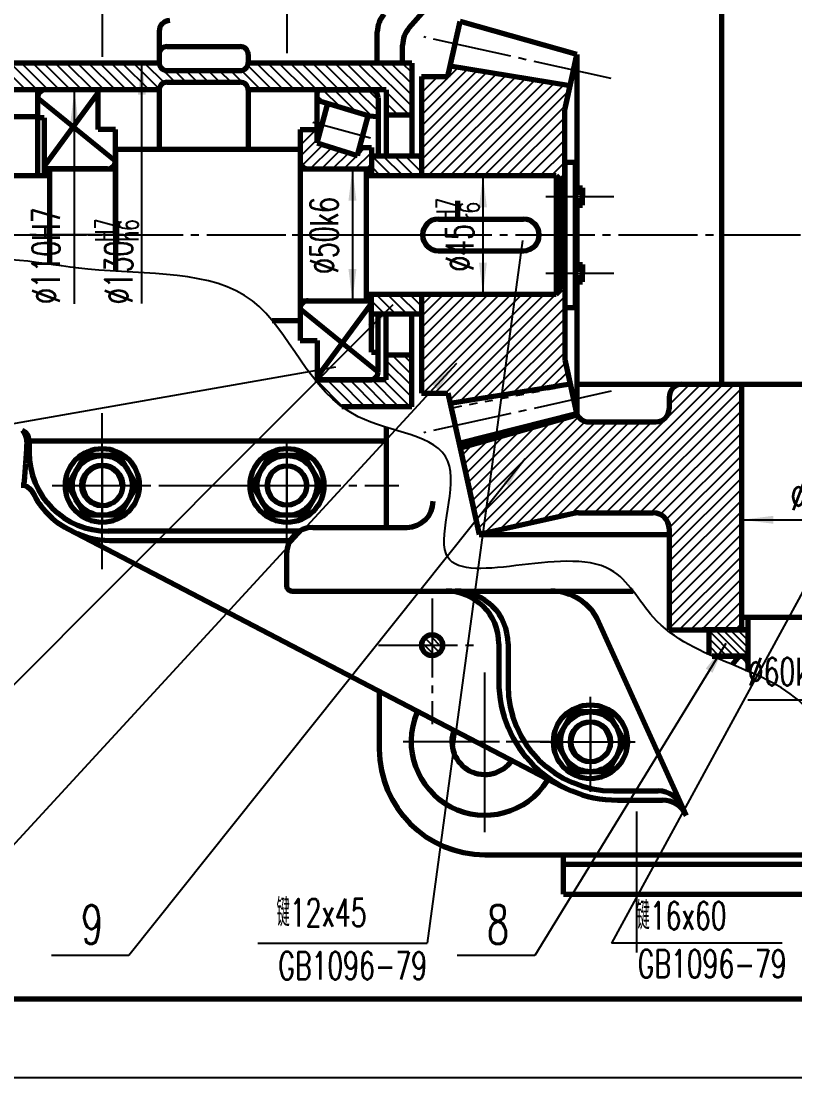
# Model space of a CAD drawing. Header units: millimetres. Extents: x -891 to 891, y -630 to 630.
# Drawn here: x -569.5 to -276.2, y -630 to -229.4 of the extents above; entities that cross this region are included whole.
import ezdxf

# ---------------------------------------------------------------- set-up
doc = ezdxf.new("R2010")
doc.units = ezdxf.units.MM
doc.linetypes.add('EB_DASH', pattern=[6, 3, -3])
doc.linetypes.add('EB_DASHDOT', pattern=[39, 30, -3, 3, -3])
for name, color, linetype, lineweight in [('CAXA0', 7, 'Continuous', 70), ('CAXA1', 1, 'EB_DASHDOT', 25), ('CAXA3', 7, 'Continuous', 25), ('CAXA4', 3, 'Continuous', 25), ('CAXA5', 4, 'Continuous', 25)]:
    doc.layers.add(name, color=color, linetype=linetype, lineweight=lineweight)
doc.styles.add('UserTxtStyle1', font='txt', dxfattribs={"width": 0.667, "bigfont": 'gbcbig.shx'})
doc.styles.add('UserTxtStyle5', font='txt', dxfattribs={"width": 0.629288, "bigfont": 'gbcbig.shx'})
doc.styles.add('机械', font='txt', dxfattribs={"width": 0.667, "bigfont": 'gbcbig.shx'})
doc.styles.add('标准', font='SIMFANG.TTF', dxfattribs={"width": 0.667})
doc.dimstyles.new('标准', dxfattribs={"dimscale": 3, "dimtxt": 2.6, "dimasz": 4, "dimexe": 2, "dimexo": 0, "dimtad": 1, "dimdec": 1, "dimdsep": 46, "dimtxsty": '标准', "dimcen": 0, "dimdle": 6, "dimaunit": 1, "dimazin": 2, "dimtfac": 1, "dimtdec": 3, "dimtmove": 0, "dimatfit": 3, "dimfxl": 1, "dimtolj": 1, "dimtzin": 0, "dimarcsym": 0})

# ---------------------------------------------------------------- blocks, each defined once
blk = doc.blocks.new('CAXBLOCK11', base_point=(-463.72, -310.39))
at = {"layer": 'CAXA0', "color": 0, "linetype": 'Continuous', "lineweight": 25}
for p, q in [((-463.72, -276.45), (-457.66, -270.39)), ((-463.72, -272.21), (-461.9, -270.39)), ((-463.72, -280.69), (-457.22, -274.19)), ((-463.06, -284.27), (-454.98, -276.19)), ((-459.93, -285.39), (-451.75, -277.21)), ((-455.69, -285.39), (-448.53, -278.23)), ((-451.45, -285.39), (-445.31, -279.25)), ((-447.21, -285.39), (-442.08, -280.27)), ((-442.96, -285.39), (-436.72, -279.15)), ((-441.93, -280.12), (-439.12, -277.3)), ((-438.72, -285.39), (-436.72, -283.39))]:
    blk.add_line(p, q, dxfattribs=at)
blk = doc.blocks.new('CAXBLOCK12', base_point=(-463.72, -310.39))
at = {"layer": 'CAXA0', "color": 0, "linetype": 'Continuous', "lineweight": 25}
for p, q in [((-448.35, -262.12), (-455.08, -255.39)), ((-442.24, -263.99), (-450.84, -255.39)), ((-436.59, -265.4), (-446.6, -255.39)), ((-434.22, -263.53), (-442.35, -255.39)), ((-434.22, -259.28), (-438.11, -255.39)), ((-454.47, -260.25), (-457.22, -257.5))]:
    blk.add_line(p, q, dxfattribs=at)
blk = doc.blocks.new('CAXBLOCK10', base_point=(-463.72, -310.39))
at = {"layer": 'CAXA0'}
for p, q in [((-457.22, -275.48), (-457.22, -256.39)), ((-456.22, -255.39), (-437.22, -255.39)), ((-437.96, -265.3), (-457.22, -259.4)), ((-434.22, -258.39), (-434.22, -280.39)), ((-457.22, -275.48), (-453.2, -260.64)), ((-441.98, -280.3), (-437.96, -265.3)), ((-437.96, -265.3), (-434.22, -265.57)), ((-463.72, -270.39), (-457.22, -270.39)), ((-463.72, -270.39), (-463.72, -310.39)), ((-457.22, -275.48), (-441.98, -280.3)), ((-463.72, -277.89), (-463.72, -342.89)), ((-441.18, -277.3), (-436.72, -277.3)), ((-436.72, -277.3), (-436.72, -287.89)), ((-463.72, -285.39), (-438.72, -285.39)), ((-460.72, -285.39), (-437.72, -285.39)), ((-438.72, -285.39), (-438.72, -335.39)), ((-438.72, -285.39), (-438.72, -332.89)), ((-463.72, -310.39), (-463.72, -350.39)), ((-463.72, -335.39), (-438.72, -335.39)), ((-460.72, -335.39), (-437.72, -335.39)), ((-436.72, -336.39), (-457.22, -364.39)), ((-436.72, -354.81), (-436.72, -332.89)), ((-463.72, -338.39), (-434.22, -362.39)), ((-434.22, -362.39), (-434.22, -340.39)), ((-463.72, -350.39), (-457.22, -350.39)), ((-457.22, -350.39), (-457.22, -364.39)), ((-436.72, -354.81), (-434.22, -354.81)), ((-456.22, -365.39), (-437.22, -365.39))]:
    blk.add_line(p, q, dxfattribs=at)
for centre, radius, start, end in [((-456.22, -256.39), 1, 90, 180), ((-437.22, -258.39), 3, 0, 90), ((-460.72, -282.39), 3, 180, 270), ((-437.72, -284.39), 1, 270, 360), ((-460.72, -338.39), 3, 90, 180), ((-437.72, -336.39), 1, 0, 90), ((-456.22, -364.39), 1, 180, 270), ((-437.22, -362.39), 3, 270, 360)]:
    blk.add_arc(centre, radius, start, end, dxfattribs=at)
at = {"layer": 'CAXA1'}
for p, q in [((-458.94, -267.72), (-437.07, -273.58)), ((-466.72, -310.39), (-431.22, -310.39))]:
    blk.add_line(p, q, dxfattribs=at)
at = {"layer": 'CAXA5'}
for name in ['CAXBLOCK12', 'CAXBLOCK11']:
    blk.add_blockref(name, (-463.72, -310.39), dxfattribs=at)
blk = doc.blocks.new('CAXBLOCK32', base_point=(-583.75, -155.47))
at = {"layer": 'CAXA5', "color": 0, "linetype": 'Continuous', "lineweight": 25}
for p, q in [((-602.72, -216.11), (-587.72, -231.11)), ((-599.19, -215.39), (-587.72, -226.87)), ((-594.95, -215.39), (-587.72, -222.62)), ((-590.71, -215.39), (-587.72, -218.38)), ((-585.72, -216.14), (-572.72, -229.14)), ((-582.22, -215.39), (-572.72, -224.9)), ((-577.98, -215.39), (-572.72, -220.65)), ((-573.74, -215.39), (-572.72, -216.41)), ((-602.72, -220.35), (-587.72, -235.35)), ((-585.72, -220.38), (-572.72, -233.38)), ((-602.72, -224.59), (-587.72, -239.59)), ((-585.72, -224.62), (-572.72, -237.62)), ((-602.72, -228.84), (-587.72, -243.84)), ((-585.72, -228.87), (-572.72, -241.87)), ((-602.72, -233.08), (-587.72, -248.08)), ((-585.72, -233.11), (-563.44, -255.39)), ((-602.72, -237.32), (-587.72, -252.32)), ((-585.72, -237.35), (-567.68, -255.39)), ((-602.72, -241.57), (-578.77, -265.52)), ((-585.72, -241.59), (-571.92, -255.39)), ((-602.72, -245.81), (-582.51, -266.02)), ((-585.72, -245.84), (-576.16, -255.39)), ((-569.34, -245.25), (-559.19, -255.39)), ((-565.09, -245.25), (-554.95, -255.39)), ((-560.85, -245.25), (-550.71, -255.39)), ((-556.61, -245.25), (-546.47, -255.39)), ((-552.37, -245.25), (-542.22, -255.39)), ((-548.12, -245.25), (-537.98, -255.39)), ((-543.88, -245.25), (-533.74, -255.39)), ((-539.64, -245.25), (-529.5, -255.39)), ((-535.39, -245.25), (-525.25, -255.39)), ((-531.15, -245.25), (-521.01, -255.39)), ((-526.91, -245.25), (-517.13, -255.03)), ((-522.67, -245.25), (-515.19, -252.72)), ((-518.42, -245.25), (-511.13, -252.55)), ((-511.33, -248.1), (-506.89, -252.55)), ((-507.09, -248.1), (-502.64, -252.55)), ((-502.85, -248.1), (-498.4, -252.55)), ((-498.61, -248.1), (-494.16, -252.55)), ((-494.36, -248.1), (-489.92, -252.55)), ((-490.12, -248.1), (-485.55, -252.67)), ((-485.92, -248.06), (-478.58, -255.39)), ((-483.6, -246.14), (-474.34, -255.39)), ((-480.24, -245.25), (-470.1, -255.39)), ((-476, -245.25), (-465.86, -255.39)), ((-471.76, -245.25), (-461.61, -255.39)), ((-467.51, -245.25), (-457.37, -255.39)), ((-463.27, -245.25), (-453.13, -255.39)), ((-459.03, -245.25), (-448.89, -255.39)), ((-454.78, -245.25), (-444.64, -255.39)), ((-450.54, -245.25), (-440.4, -255.39)), ((-446.3, -245.25), (-436.16, -255.39)), ((-442.06, -245.25), (-431.92, -255.39)), ((-437.81, -245.25), (-421.45, -261.62)), ((-433.57, -245.25), (-421.45, -257.37)), ((-429.33, -245.25), (-421.45, -253.13)), ((-425.09, -245.25), (-421.45, -248.89)), ((-602.72, -250.05), (-585.14, -267.63)), ((-585.72, -250.08), (-580.41, -255.39)), ((-602.72, -254.29), (-586.94, -270.07)), ((-585.72, -254.32), (-584.65, -255.39)), ((-584.65, -255.39), (-575.79, -264.25)), ((-580.41, -255.39), (-575.79, -260.01)), ((-576.16, -255.39), (-575.79, -255.77)), ((-483.54, -254.68), (-482.83, -255.39)), ((-431.15, -256.16), (-422.45, -264.85)), ((-602.72, -258.54), (-587.72, -273.54)), ((-431.15, -260.4), (-426.7, -264.85)), ((-602.72, -262.78), (-587.72, -277.78)), ((-602.72, -267.02), (-587.72, -282.02)), ((-431.15, -264.64), (-430.94, -264.85)), ((-602.72, -271.26), (-597.36, -276.63)), ((-602.72, -275.51), (-601.6, -276.63)), ((-594.04, -279.94), (-587.72, -286.26)), ((-594.04, -284.18), (-590.33, -287.89))]:
    blk.add_line(p, q, dxfattribs=at)
blk = doc.blocks.new('CAXBLOCK33', base_point=(-392.54, -270.1))
at = {"layer": 'CAXA5', "color": 0, "linetype": 'Continuous', "lineweight": 25}
for p, q in [((-417.72, -260.74), (-403.9, -246.92)), ((-417.72, -264.99), (-400.25, -247.51)), ((-417.72, -269.23), (-396.6, -248.11)), ((-417.72, -273.47), (-392.95, -248.7)), ((-417.72, -277.71), (-389.3, -249.3)), ((-417.72, -281.96), (-385.65, -249.89)), ((-417.72, -256.5), (-411.61, -250.39)), ((-417.72, -252.26), (-415.86, -250.39)), ((-417.72, -286.2), (-382, -250.48)), ((-415.17, -287.89), (-378.36, -251.08)), ((-410.93, -287.89), (-374.71, -251.67)), ((-406.69, -287.89), (-371.06, -252.26)), ((-402.44, -287.89), (-367.41, -252.86)), ((-398.2, -287.89), (-363.76, -253.45)), ((-393.96, -287.89), (-361.89, -255.82)), ((-389.72, -287.89), (-363.1, -261.27)), ((-385.47, -287.89), (-363.48, -265.9)), ((-381.23, -287.89), (-363.48, -270.14)), ((-376.99, -287.89), (-363.48, -274.39)), ((-372.75, -287.89), (-363.48, -278.63)), ((-368.5, -287.89), (-363.48, -282.87)), ((-365.49, -289.12), (-363.48, -287.11)), ((-364.72, -292.6), (-363.48, -291.36)), ((-363.75, -295.87), (-363.48, -295.6)), ((-364.72, -326.54), (-363.48, -325.3)), ((-364.72, -330.78), (-363.48, -329.54)), ((-417.72, -337.11), (-413.5, -332.89)), ((-417.72, -341.35), (-409.26, -332.89)), ((-417.72, -345.6), (-405.02, -332.89)), ((-417.72, -349.84), (-400.78, -332.89)), ((-417.72, -354.08), (-396.53, -332.89)), ((-417.72, -358.32), (-392.29, -332.89)), ((-417.72, -362.57), (-388.05, -332.89)), ((-417.72, -366.81), (-383.8, -332.89)), ((-417.06, -370.39), (-379.56, -332.89)), ((-412.82, -370.39), (-375.32, -332.89)), ((-408.58, -370.39), (-371.08, -332.89)), ((-407.11, -373.17), (-366.83, -332.89)), ((-403.5, -373.8), (-363.48, -333.78)), ((-398.43, -372.97), (-363.48, -338.03)), ((-393.36, -372.15), (-363.48, -342.27)), ((-388.3, -371.33), (-363.48, -346.51)), ((-383.23, -370.5), (-363.48, -350.75)), ((-378.16, -369.68), (-363.48, -355)), ((-373.1, -368.85), (-363.22, -358.97)), ((-368.03, -368.03), (-362.45, -362.45)), ((-362.96, -367.21), (-361.68, -365.92))]:
    blk.add_line(p, q, dxfattribs=at)
blk = doc.blocks.new('CAXBLOCK34', base_point=(-422.68, -307.73))
at = {"layer": 'CAXA5', "color": 0, "linetype": 'Continuous', "lineweight": 25}
for p, q in [((-436.61, -280.39), (-429.11, -287.89)), ((-432.37, -280.39), (-424.87, -287.89)), ((-428.13, -280.39), (-420.63, -287.89)), ((-423.89, -280.39), (-417.72, -286.56)), ((-419.64, -280.39), (-417.72, -282.32)), ((-436.72, -284.53), (-433.36, -287.89)), ((-436.72, -335.44), (-431.77, -340.39)), ((-435.03, -332.89), (-427.53, -340.39)), ((-430.78, -332.89), (-423.28, -340.39)), ((-426.54, -332.89), (-419.04, -340.39)), ((-422.3, -332.89), (-417.72, -337.47)), ((-418.05, -332.89), (-417.72, -333.23)), ((-436.72, -339.68), (-436.01, -340.39))]:
    blk.add_line(p, q, dxfattribs=at)
blk = doc.blocks.new('CAXBLOCK35', base_point=(-425.49, -367.64))
at = {"layer": 'CAXA5', "color": 0, "linetype": 'Continuous', "lineweight": 25}
for p, q in [((-428.96, -355.93), (-421.45, -363.44)), ((-424.71, -355.93), (-421.45, -359.2)), ((-431.15, -357.98), (-421.45, -367.68)), ((-431.15, -362.22), (-421.45, -371.92)), ((-457.68, -365.39), (-447.54, -375.53)), ((-453.44, -365.39), (-443.3, -375.53)), ((-449.19, -365.39), (-439.05, -375.53)), ((-444.95, -365.39), (-434.81, -375.53)), ((-440.71, -365.39), (-430.57, -375.53)), ((-436.47, -365.39), (-426.32, -375.53)), ((-432.22, -365.39), (-422.08, -375.53))]:
    blk.add_line(p, q, dxfattribs=at)
blk = doc.blocks.new('CAXBLOCK36', base_point=(-306.85, -402.41))
at = {"layer": 'CAXA5', "color": 0, "linetype": 'Continuous', "lineweight": 25}
for p, q in [((-361.1, -416.26), (-311.84, -366.99)), ((-356.36, -415.76), (-307.6, -366.99)), ((-352.12, -415.76), (-303.35, -366.99)), ((-347.87, -415.76), (-299.11, -366.99)), ((-343.63, -415.76), (-296.4, -368.52)), ((-323.9, -374.81), (-316.08, -366.99)), ((-323.59, -370.26), (-320.63, -367.3)), ((-231.4, -371.41), (-226.99, -366.99)), ((-231.4, -367.16), (-231.23, -366.99)), ((-231.4, -375.65), (-222.74, -366.99)), ((-231.4, -379.89), (-218.5, -366.99)), ((-231.4, -384.13), (-214.26, -366.99)), ((-231.4, -388.38), (-210.02, -366.99)), ((-231.4, -392.62), (-206.43, -367.65)), ((-231.4, -396.86), (-204.38, -369.85)), ((-339.39, -415.76), (-296.4, -372.77)), ((-231.4, -401.11), (-203.9, -373.61)), ((-397.88, -414.85), (-362.96, -379.93)), ((-397.11, -418.32), (-358.19, -379.4)), ((-335.14, -415.76), (-296.4, -377.01)), ((-231.4, -405.35), (-203.71, -377.66)), ((-231.4, -443.53), (-167.15, -379.28)), ((-231.4, -409.59), (-202.02, -380.21)), ((-199.64, -416.01), (-163.84, -380.21)), ((-399.42, -407.9), (-374.77, -383.25)), ((-398.65, -411.37), (-368.86, -381.59)), ((-396.34, -421.8), (-355.65, -381.11)), ((-393.8, -423.5), (-351.61, -381.31)), ((-388.35, -422.29), (-347.37, -381.31)), ((-382.9, -421.08), (-343.13, -381.31)), ((-377.45, -419.88), (-338.88, -381.31)), ((-372, -418.67), (-334.64, -381.31)), ((-366.55, -417.46), (-330.4, -381.31)), ((-330.9, -415.76), (-296.4, -381.25)), ((-231.4, -413.83), (-198.88, -381.31)), ((-231.4, -418.08), (-194.63, -381.31)), ((-231.4, -422.32), (-190.39, -381.31)), ((-231.4, -426.56), (-186.15, -381.31)), ((-231.4, -430.8), (-181.9, -381.31)), ((-231.4, -435.05), (-177.66, -381.31)), ((-231.4, -439.29), (-173.42, -381.31)), ((-195.14, -415.76), (-160.53, -381.14)), ((-190.9, -415.76), (-157.22, -382.08)), ((-186.65, -415.76), (-153.9, -383.01)), ((-182.41, -415.76), (-150.59, -383.94)), ((-401.72, -397.48), (-392.49, -388.24)), ((-400.95, -400.95), (-386.58, -386.58)), ((-400.18, -404.43), (-380.67, -384.92)), ((-327.27, -416.36), (-296.4, -385.49)), ((-178.17, -415.76), (-147.28, -384.87)), ((-173.92, -415.76), (-143.97, -385.8)), ((-169.68, -415.76), (-140.66, -386.74)), ((-166.08, -416.39), (-137.35, -387.67)), ((-162.6, -417.16), (-134.04, -388.6)), ((-402.49, -394.01), (-398.39, -389.91)), ((-324.98, -418.32), (-296.4, -389.74)), ((-159.13, -417.93), (-130.73, -389.53)), ((-155.66, -418.7), (-127.42, -390.47)), ((-152.18, -419.47), (-124.9, -392.19)), ((-323.91, -421.49), (-296.4, -393.98)), ((-323.9, -425.72), (-296.4, -398.22)), ((-148.71, -420.24), (-126.11, -397.64)), ((-323.9, -429.97), (-296.4, -402.47)), ((-145.24, -421.01), (-127.32, -403.09)), ((-323.9, -434.21), (-296.4, -406.71)), ((-141.76, -421.78), (-128.52, -408.54)), ((-323.9, -438.45), (-296.4, -410.95)), ((-323.9, -442.69), (-296.4, -415.19)), ((-138.29, -422.55), (-129.73, -413.99)), ((-323.9, -446.94), (-296.4, -419.44)), ((-231.4, -447.77), (-203.64, -420.02)), ((-134.82, -423.32), (-130.94, -419.44)), ((-323.9, -451.18), (-296.4, -423.68)), ((-231.4, -452.02), (-203.9, -424.52)), ((-323.9, -455.42), (-296.4, -427.92)), ((-323.9, -459.66), (-296.4, -432.16)), ((-231.4, -456.26), (-203.9, -428.76)), ((-320.08, -460.08), (-296.4, -436.41)), ((-230.98, -460.08), (-203.9, -433)), ((-315.83, -460.08), (-296.4, -440.65)), ((-226.74, -460.08), (-203.9, -437.24)), ((-222.5, -460.08), (-203.9, -441.49)), ((-311.59, -460.08), (-296.4, -444.89)), ((-218.25, -460.08), (-203.9, -445.73)), ((-307.35, -460.08), (-296.4, -449.13)), ((-214.01, -460.08), (-203.9, -449.97)), ((-303.11, -460.08), (-296.4, -453.38)), ((-209.77, -460.08), (-203.9, -454.22)), ((-298.86, -460.08), (-296.4, -457.62)), ((-205.52, -460.08), (-203.9, -458.46))]:
    blk.add_line(p, q, dxfattribs=at)
blk = doc.blocks.new('CAXBLOCK39')
at = {"layer": 'CAXA5', "color": 0, "linetype": 'Continuous', "lineweight": 25}
for p, q in [((-416.53, -463.11), (-410.87, -468.77)), ((-414.73, -462.09), (-409.85, -466.96)), ((-417.58, -464.89), (-412.66, -469.81)), ((-416.85, -468.45), (-416.21, -469.09))]:
    blk.add_line(p, q, dxfattribs=at)
blk = doc.blocks.new('CAXBLOCK42', base_point=(-120.46, -510.66))
at = {"layer": 'CAXA5', "color": 0, "linetype": 'Continuous', "lineweight": 25}
for p, q in [((-308.9, -460.43), (-299.25, -470.08)), ((-306.42, -460.08), (-296.42, -470.08)), ((-303.59, -460.08), (-293.9, -469.78)), ((-300.76, -460.08), (-293.9, -466.95)), ((-297.94, -460.08), (-293.9, -464.12)), ((-295.11, -460.08), (-293.9, -461.29)), ((-232.88, -460.08), (-222.88, -470.08)), ((-230.05, -460.08), (-220.05, -470.08)), ((-227.22, -460.08), (-218.9, -468.41)), ((-224.4, -460.08), (-218.9, -465.58)), ((-221.57, -460.08), (-218.9, -462.75)), ((-308.9, -463.26), (-302.08, -470.08)), ((-233.9, -461.89), (-225.71, -470.08)), ((-233.9, -464.72), (-228.54, -470.08)), ((-308.9, -466.09), (-304.91, -470.08)), ((-233.9, -467.55), (-231.37, -470.08)), ((-308.9, -468.92), (-307.91, -469.91))]:
    blk.add_line(p, q, dxfattribs=at)
blk = doc.blocks.new('*CAXBLOCK5556')
at = {"layer": 'CAXA0', "color": 0, "linetype": 'ByBlock', "lineweight": -2}
blk.add_line((-403.93, -305.31), (-403.93, -297.49), dxfattribs=at)
blk = doc.blocks.new('CAXBLOCK54')
blk.add_blockref('*CAXBLOCK5556', (0, 0))
at = {"color": 0, "attachment_point": 1, "rotation": 90, "style": '机械'}
for s, insert, char_height in [('H7', (-412.09, -305.31), 7.425), ('{%%C}45', (-408.54, -324.34), 10.5)]:
    blk.add_mtext(s, dxfattribs=dict(at, insert=insert, char_height=char_height))
at = {"insert": (-403.18, -304.96), "char_height": 7.425, "attachment_point": 1, "rotation": 90, "style": '机械'}
blk.add_mtext('r6', dxfattribs=at)
blk = doc.blocks.new('*CAXBLOCK5354')
at = {"layer": 'CAXA0', "linetype": 'Continuous', "lineweight": 25, "transparency": 16777216}
for points in [[(-394.45, -287.89), (-395.95, -299.89), (-392.95, -299.89)], [(-394.45, -332.89), (-395.95, -320.89), (-392.95, -320.89)]]:
    blk.add_hatch(color=0, dxfattribs=at).paths.add_polyline_path(points, flags=0)
at = {"layer": 'CAXA0', "color": 0, "linetype": 'Continuous', "lineweight": 25, "transparency": 16777216}
for p, q in [((-366.72, -287.89), (-400.45, -287.89)), ((-394.45, -287.89), (-394.45, -332.89)), ((-366.72, -332.89), (-400.45, -332.89))]:
    blk.add_line(p, q, dxfattribs=at)
blk.add_blockref('CAXBLOCK54', (0, 0), dxfattribs=at)
blk = doc.blocks.new('*CAXBLOCK5657')
at = {"layer": 'CAXA0', "linetype": 'Continuous', "lineweight": 25, "transparency": 16777216}
for points in [[(-443.91, -285.39), (-445.41, -297.39), (-442.41, -297.39)], [(-443.91, -335.39), (-445.41, -323.39), (-442.41, -323.39)]]:
    blk.add_hatch(color=0, dxfattribs=at).paths.add_polyline_path(points, flags=0)
at = {"layer": 'CAXA0', "color": 0, "linetype": 'Continuous', "lineweight": 25, "transparency": 16777216}
for p, q in [((-463.72, -285.39), (-437.91, -285.39)), ((-443.91, -285.39), (-443.91, -335.39)), ((-438.72, -335.39), (-449.91, -335.39))]:
    blk.add_line(p, q, dxfattribs=at)
at = {"layer": 'CAXA0', "color": 0, "linetype": 'Continuous', "lineweight": 25, "transparency": 16777216, "insert": (-459.87, -325.19), "char_height": 10.5, "attachment_point": 1, "rotation": 90, "style": '机械'}
blk.add_mtext('{%%C}50k6', dxfattribs=at)
blk = doc.blocks.new('*CAXBLOCK5960')
at = {"layer": 'CAXA0', "color": 0, "linetype": 'ByBlock', "lineweight": -2}
blk.add_line((-533.2, -313.04), (-533.2, -305.22), dxfattribs=at)
blk = doc.blocks.new('CAXBLOCK58')
blk.add_blockref('*CAXBLOCK5960', (0, 0))
at = {"color": 0, "attachment_point": 1, "rotation": 90, "style": '机械'}
for s, insert, char_height in [('H7', (-541.36, -313.04), 7.425), ('{%%C}130', (-537.81, -336.62), 10.5)]:
    blk.add_mtext(s, dxfattribs=dict(at, insert=insert, char_height=char_height))
at = {"insert": (-532.45, -312.86), "char_height": 7.425, "attachment_point": 1, "rotation": 90, "style": '机械'}
blk.add_mtext('h6', dxfattribs=at)
blk = doc.blocks.new('*CAXBLOCK5758')
at = {"layer": 'CAXA0', "linetype": 'Continuous', "lineweight": 25}
blk.add_hatch(color=0, dxfattribs=at).paths.add_polyline_path([(-523.72, -245.25), (-522.22, -257.25), (-525.22, -257.25)], flags=0)
at = {"layer": 'CAXA0', "color": 0, "linetype": 'Continuous', "lineweight": 25}
blk.add_line((-523.72, -336.35), (-523.72, -245.25), dxfattribs=at)
blk.add_blockref('CAXBLOCK58', (0, 0), dxfattribs=at)
blk = doc.blocks.new('*CAXBLOCK6061')
at = {"layer": 'CAXA0', "linetype": 'Continuous', "lineweight": 25}
blk.add_hatch(color=0, dxfattribs=at).paths.add_polyline_path([(-549.29, -255.55), (-547.79, -267.55), (-550.79, -267.55)], flags=0)
at = {"layer": 'CAXA0', "color": 0, "linetype": 'Continuous', "lineweight": 25}
blk.add_line((-549.29, -336.6), (-549.29, -255.55), dxfattribs=at)
at = {"layer": 'CAXA0', "color": 0, "linetype": 'Continuous', "lineweight": 25, "insert": (-565.25, -336.6), "char_height": 10.5, "attachment_point": 1, "rotation": 90, "style": '机械'}
blk.add_mtext('{%%C}110H7', dxfattribs=at)
blk = doc.blocks.new('*CAXBLOCK6465')
at = {"layer": 'CAXA0', "color": 0, "linetype": 'ByBlock', "lineweight": -2}
blk.add_line((-258.82, -408.93), (-251, -408.93), dxfattribs=at)
blk = doc.blocks.new('CAXBLOCK63')
blk.add_blockref('*CAXBLOCK6465', (0, 0))
at = {"color": 0, "attachment_point": 1, "style": '机械'}
for s, insert, char_height in [('{%%C}65', (-277.85, -404.32), 10.5), ('H7', (-258.82, -400.77), 7.425)]:
    blk.add_mtext(s, dxfattribs=dict(at, insert=insert, char_height=char_height))
at = {"insert": (-258.46, -409.68), "char_height": 7.425, "attachment_point": 1, "style": '机械'}
blk.add_mtext('r6', dxfattribs=at)
blk = doc.blocks.new('*CAXBLOCK6263')
at = {"layer": 'CAXA0', "linetype": 'Continuous', "lineweight": 25, "transparency": 16777216}
for points in [[(-296.4, -418.41), (-284.4, -419.91), (-284.4, -416.91)], [(-231.4, -418.41), (-243.4, -419.91), (-243.4, -416.91)]]:
    blk.add_hatch(color=0, dxfattribs=at).paths.add_polyline_path(points, flags=0)
at = {"layer": 'CAXA0', "color": 0, "linetype": 'Continuous', "lineweight": 25, "transparency": 16777216}
for p, q in [((-296.4, -366.99), (-296.4, -424.41)), ((-231.4, -366.99), (-231.4, -424.41)), ((-296.4, -418.41), (-231.4, -418.41))]:
    blk.add_line(p, q, dxfattribs=at)
blk.add_blockref('CAXBLOCK63', (0, 0), dxfattribs=at)
blk = doc.blocks.new('*CAXBLOCK6566')
at = {"layer": 'CAXA0', "linetype": 'Continuous', "lineweight": 25}
blk.add_hatch(color=0, dxfattribs=at).paths.add_polyline_path([(-233.9, -486.66), (-245.9, -488.16), (-245.9, -485.16)], flags=0)
at = {"layer": 'CAXA0', "color": 0, "linetype": 'Continuous', "lineweight": 25}
blk.add_line((-294.07, -486.66), (-233.9, -486.66), dxfattribs=at)
at = {"layer": 'CAXA0', "color": 0, "linetype": 'Continuous', "lineweight": 25, "insert": (-294.08, -470.7), "char_height": 10.5, "attachment_point": 1, "style": '机械'}
blk.add_mtext('{%%C}60k6', dxfattribs=at)
blk = doc.blocks.new('CAXBLOCK91', base_point=(-404.18, -583.6))
at = {"layer": 'CAXA0', "linetype": 'Continuous', "lineweight": 25}
blk.add_hatch(color=0, dxfattribs=at).paths.add_polyline_path([(-302.46, -465.38), (-310, -474.84), (-307.44, -476.4)], flags=0)
at = {"layer": 'CAXA0', "color": 0, "linetype": 'Continuous', "lineweight": 25}
for p, q in [((-302.46, -465.38), (-374.78, -583.6)), ((-374.78, -583.6), (-404.18, -583.6))]:
    blk.add_line(p, q, dxfattribs=at)
at = {"layer": 'CAXA0', "color": 0, "linetype": 'Continuous', "lineweight": 25, "insert": (-392.98, -564.49), "char_height": 14.7, "attachment_point": 1, "style": 'UserTxtStyle1'}
blk.add_mtext('8', dxfattribs=at)
blk = doc.blocks.new('CAXBLOCK90', base_point=(-302.46, -465.38))
at = {"layer": 'CAXA0', "color": 0, "linetype": 'ByBlock', "lineweight": -2}
blk.add_blockref('CAXBLOCK91', (-404.18, -583.6), dxfattribs=at)
blk = doc.blocks.new('CAXBLOCK93', base_point=(-558.01, -583.6))
at = {"layer": 'CAXA0', "linetype": 'Continuous', "lineweight": 25}
blk.add_hatch(color=0, dxfattribs=at).paths.add_polyline_path([(-378.51, -395.26), (-387.16, -403.7), (-384.82, -405.57)], flags=0)
at = {"layer": 'CAXA0', "color": 0, "linetype": 'Continuous', "lineweight": 25}
for p, q in [((-378.51, -395.26), (-528.61, -583.6)), ((-528.61, -583.6), (-558.01, -583.6))]:
    blk.add_line(p, q, dxfattribs=at)
at = {"layer": 'CAXA0', "color": 0, "linetype": 'Continuous', "lineweight": 25, "insert": (-546.81, -564.49), "char_height": 14.7, "attachment_point": 1, "style": 'UserTxtStyle1'}
blk.add_mtext('9', dxfattribs=at)
blk = doc.blocks.new('CAXBLOCK92', base_point=(-378.51, -395.26))
at = {"layer": 'CAXA0', "color": 0, "linetype": 'ByBlock', "lineweight": -2}
blk.add_blockref('CAXBLOCK93', (-558.01, -583.6), dxfattribs=at)
blk = doc.blocks.new('CAXBLOCK95', base_point=(-640.37, -583.6))
at = {"layer": 'CAXA0', "linetype": 'Continuous', "lineweight": 25}
blk.add_hatch(color=0, dxfattribs=at).paths.add_polyline_path([(-404.53, -359.19), (-413.75, -367), (-411.55, -369.04)], flags=0)
at = {"layer": 'CAXA0', "color": 0, "linetype": 'Continuous', "lineweight": 25}
for p, q in [((-404.53, -359.19), (-610.97, -583.6)), ((-610.97, -583.6), (-640.37, -583.6))]:
    blk.add_line(p, q, dxfattribs=at)
at = {"layer": 'CAXA0', "color": 0, "linetype": 'Continuous', "lineweight": 25, "insert": (-633.02, -564.49), "char_height": 14.7, "attachment_point": 1, "style": 'UserTxtStyle5'}
blk.add_mtext('10', dxfattribs=at)
blk = doc.blocks.new('CAXBLOCK94', base_point=(-404.53, -359.19))
at = {"layer": 'CAXA0', "color": 0, "linetype": 'ByBlock', "lineweight": -2}
blk.add_blockref('CAXBLOCK95', (-640.37, -583.6), dxfattribs=at)
blk = doc.blocks.new('CAXBLOCK97', base_point=(-704.1, -583.6))
at = {"layer": 'CAXA0', "linetype": 'Continuous', "lineweight": 25}
blk.add_hatch(color=0, dxfattribs=at).paths.add_polyline_path([(-428.64, -336.89), (-438.17, -344.32), (-436.05, -346.44)], flags=0)
at = {"layer": 'CAXA0', "color": 0, "linetype": 'Continuous', "lineweight": 25}
for p, q in [((-428.64, -336.89), (-674.7, -583.6)), ((-674.7, -583.6), (-704.1, -583.6))]:
    blk.add_line(p, q, dxfattribs=at)
at = {"layer": 'CAXA0', "color": 0, "linetype": 'Continuous', "lineweight": 25, "insert": (-696.14, -564.49), "char_height": 14.7, "attachment_point": 1, "style": 'UserTxtStyle1'}
blk.add_mtext('11', dxfattribs=at)
blk = doc.blocks.new('CAXBLOCK96', base_point=(-428.64, -336.89))
at = {"layer": 'CAXA0', "color": 0, "linetype": 'ByBlock', "lineweight": -2}
blk.add_blockref('CAXBLOCK97', (-704.1, -583.6), dxfattribs=at)
blk = doc.blocks.new('CAXBLOCK114', base_point=(861, -600))
at = {"layer": 'CAXA0', "color": 0, "linetype": 'Continuous', "lineweight": 70}
blk.add_line((-861, -600), (861, -600), dxfattribs=at)
at = {"layer": 'CAXA0', "color": 0, "linetype": 'Continuous', "lineweight": 25}
blk.add_line((891, -630), (-891, -630), dxfattribs=at)

msp = doc.modelspace()

# ---------------------------------------------------------------- linework, layer by layer
at = {"layer": 'CAXA0'}
for p, q in [((-303.9, -366.99), (-303.9, -190.39)), ((-422.4, -231.89), (-388.66, -193.77)), ((-406.85, -246.44), (-403.11, -229.55)), ((-358.83, -242.02), (-403.11, -229.55)), ((-517.17, -233.16), (-517.17, -245.25)), ((-434.49, -245.25), (-434.49, -233.4)), ((-514.17, -239.01), (-486.41, -239.01)), ((-424.91, -245.25), (-424.91, -238.51)), ((-483.41, -242.01), (-483.41, -245.25)), ((-361.45, -253.83), (-358.83, -242.02)), ((-358.83, -242.02), (-358.83, -292.6)), ((-517.17, -245.25), (-572.72, -245.25)), ((-514.17, -248.1), (-486.41, -248.1)), ((-421.45, -245.25), (-483.41, -245.25)), ((-421.45, -245.25), (-421.45, -280.39)), ((-407.72, -250.39), (-406.85, -246.44)), ((-361.45, -253.83), (-406.85, -246.44)), ((-417.72, -250.39), (-407.72, -250.39)), ((-417.72, -250.39), (-417.72, -287.89)), ((-363.48, -263.02), (-360.56, -249.82)), ((-517.17, -255.39), (-587.72, -255.39)), ((-563.22, -255.39), (-563.22, -287.89)), ((-560.72, -284.39), (-540.22, -256.39)), ((-541.22, -255.39), (-560.22, -255.39)), ((-540.22, -270.39), (-540.22, -256.39)), ((-517.17, -255.39), (-517.17, -277.89)), ((-514.17, -252.55), (-486.41, -252.55)), ((-431.15, -255.39), (-483.41, -255.39)), ((-483.41, -255.39), (-483.41, -277.89)), ((-431.15, -255.39), (-431.15, -280.39)), ((-533.72, -282.39), (-563.22, -258.39)), ((-363.48, -318.31), (-363.48, -263.02)), ((-573.71, -265.52), (-563.22, -265.52)), ((-560.72, -265.97), (-563.22, -265.97)), ((-560.72, -265.97), (-560.72, -287.89)), ((-431.15, -264.85), (-421.45, -264.85)), ((-533.72, -270.39), (-540.22, -270.39)), ((-533.72, -310.39), (-533.72, -270.39)), ((-533.72, -277.89), (-463.72, -277.89)), ((-533.72, -277.89), (-533.72, -324.2)), ((-436.72, -280.39), (-417.72, -280.39)), ((-363.48, -282.89), (-359.48, -282.89)), ((-363.48, -283.03), (-363.48, -337.89)), ((-359.48, -282.8), (-359.48, -337.89)), ((-618.72, -287.89), (-558.72, -287.89)), ((-536.72, -285.39), (-559.72, -285.39)), ((-558.72, -285.39), (-533.72, -285.39)), ((-558.72, -285.39), (-558.72, -321.5)), ((-438.72, -287.89), (-366.72, -287.89)), ((-366.72, -287.89), (-364.72, -289.89)), ((-366.72, -287.89), (-366.72, -332.89)), ((-364.72, -289.89), (-364.72, -330.89)), ((-359.48, -292.6), (-356.71, -292.6)), ((-359.48, -294.34), (-356.71, -294.34)), ((-356.71, -292.6), (-356.71, -295.87)), ((-356.71, -299.15), (-356.71, -295.87)), ((-359.48, -297.4), (-356.71, -297.4)), ((-359.48, -299.15), (-356.71, -299.15)), ((-358.83, -299.15), (-358.83, -321.64)), ((-411.31, -304.39), (-379.09, -304.39)), ((-363.48, -302.47), (-363.48, -357.77)), ((-411.31, -316.39), (-379.09, -316.39)), ((-359.48, -321.64), (-356.71, -321.64)), ((-359.48, -323.38), (-356.71, -323.38)), ((-356.71, -321.64), (-356.71, -324.91)), ((-359.48, -326.44), (-356.71, -326.44)), ((-359.48, -328.19), (-356.71, -328.19)), ((-358.83, -328.19), (-358.83, -378.77)), ((-356.71, -328.19), (-356.71, -324.91)), ((-366.72, -332.89), (-364.72, -330.89)), ((-438.72, -332.89), (-366.72, -332.89)), ((-417.72, -332.89), (-417.72, -370.39)), ((-436.72, -340.39), (-417.72, -340.39)), ((-431.15, -365.39), (-431.15, -340.39)), ((-421.45, -375.53), (-421.45, -340.39)), ((-363.48, -337.89), (-359.48, -337.89)), ((-474.3, -342.89), (-463.72, -342.89)), ((-431.15, -355.93), (-421.45, -355.93)), ((-363.48, -357.77), (-360.56, -370.96)), ((-431.15, -365.39), (-458.11, -365.39)), ((-361.45, -366.96), (-406.85, -374.34)), ((-361.45, -366.96), (-359.14, -377.39)), ((-358.83, -366.99), (-166.14, -366.99)), ((-296.4, -460.08), (-296.4, -366.99)), ((-417.72, -370.39), (-407.72, -370.39)), ((-407.72, -370.39), (-406.85, -374.34)), ((-323.9, -371.99), (-323.9, -376.31)), ((-421.45, -375.53), (-447.89, -375.53)), ((-406.85, -374.34), (-403.11, -391.23)), ((-358.95, -378.25), (-403.5, -389.45)), ((-358.83, -378.77), (-403.11, -391.23)), ((-431.14, -383.32), (-431.14, -421.3)), ((-354.26, -381.31), (-328.9, -381.31)), ((-566.46, -388.48), (-431.14, -388.48)), ((-566.46, -388.48), (-566.46, -392.75)), ((-403.11, -391.23), (-395.86, -423.95)), ((-551.81, -405.39), (-545.26, -394.06)), ((-532.18, -394.06), (-545.26, -394.06)), ((-525.64, -405.39), (-532.18, -394.06)), ((-481.81, -405.39), (-475.26, -394.06)), ((-462.18, -394.06), (-475.26, -394.06)), ((-455.64, -405.39), (-462.18, -394.06)), ((-551.81, -405.39), (-545.26, -416.72)), ((-525.64, -405.39), (-532.18, -416.72)), ((-481.81, -405.39), (-475.26, -416.72)), ((-455.64, -405.39), (-462.18, -416.72)), ((-359.47, -415.9), (-395.86, -423.95)), ((-358.18, -415.76), (-329.9, -415.76)), ((-532.18, -416.72), (-545.26, -416.72)), ((-462.18, -416.72), (-475.26, -416.72)), ((-551.79, -421.84), (-364.24, -519.61)), ((-464.09, -422.75), (-536.46, -422.75)), ((-458.91, -421.3), (-423.31, -421.3)), ((-395.86, -423.95), (-323.9, -423.95)), ((-323.9, -421.76), (-323.9, -460.08)), ((-536.01, -426.23), (-467.53, -426.23)), ((-468.91, -431.3), (-468.91, -443.42)), ((-466.91, -445.42), (-337.56, -445.42)), ((-296.4, -455.39), (-231.4, -455.39)), ((-293.9, -475.89), (-293.9, -455.39)), ((-317.33, -530.59), (-350.51, -457.18)), ((-323.9, -460.08), (-293.9, -460.08)), ((-293.9, -460.08), (-311.4, -460.08)), ((-308.9, -460.08), (-308.9, -469.47)), ((-388.43, -465.42), (-388.43, -479.71)), ((-384.93, -465.42), (-384.93, -481.21)), ((-307.54, -470.08), (-293.9, -470.08)), ((-293.9, -470.08), (-307.54, -470.08)), ((-297.4, -470.08), (-300.04, -473.29)), ((-293.9, -473.58), (-293.9, -475.89)), ((-433.72, -483.39), (-433.72, -505.39)), ((-366.81, -502.58), (-360.26, -491.25)), ((-347.18, -491.25), (-360.26, -491.25)), ((-340.64, -502.58), (-347.18, -491.25)), ((-366.81, -502.58), (-360.26, -513.91)), ((-340.64, -502.58), (-347.18, -513.91)), ((-347.18, -513.91), (-360.26, -513.91)), ((-344.93, -521.21), (-328.02, -521.21)), ((-343.43, -524.71), (-326.44, -524.71)), ((-393.72, -545.39), (-226.91, -545.39)), ((-363.9, -560.39), (-363.9, -545.39)), ((-363.9, -549.02), (-261.85, -549.02)), ((-363.9, -560.39), (-163.9, -560.39))]:
    msp.add_line(p, q, dxfattribs=at)
at = {"layer": 'CAXA0', "linetype": 'EB_DASHDOT', "lineweight": 25}
for p, q in [((-691.72, -310.39), (-523.72, -310.39)), ((-441.72, -310.39), (-419.72, -310.39)), ((-420.72, -310.39), (-404.72, -310.39)), ((-366.48, -310.39), (-356.48, -310.39)), ((-353.72, -512.41), (-353.72, -492.75)), ((-363.55, -502.58), (-343.89, -502.58))]:
    msp.add_line(p, q, dxfattribs=at)
at = {"layer": 'CAXA0', "linetype": 'EB_DASH', "lineweight": 25}
msp.add_line((-361.33, -367.48), (-406.45, -376.13), dxfattribs=at)
at = {"layer": 'CAXA0'}
for centre, radius in [((-538.72, -405.39), 14), ((-468.72, -405.39), 14), ((-538.72, -405.39), 11.33), ((-468.72, -405.39), 11.33), ((-538.72, -405.39), 7.73), ((-468.72, -405.39), 7.47), ((-413.72, -465.96), 4), ((-353.72, -502.58), 14), ((-353.72, -502.58), 11.33), ((-353.72, -502.58), 7.61)]:
    msp.add_circle(centre, radius, dxfattribs=at)
for centre, radius, start, end in [((-424.49, -233.4), 10, 138.4906, 180), ((-513.17, -233.16), 4, 90, 180), ((-414.91, -238.51), 10, 138.4906, 180), ((-514.17, -242.01), 3, 90, 180), ((-486.41, -242.01), 3, 0, 90), ((-514.17, -245.1), 3, 180, 270), ((-486.41, -245.1), 3, 270, 360), ((-560.22, -258.39), 3, 90, 180), ((-541.22, -256.39), 1, 0, 90), ((-514.17, -255.55), 3, 90, 180), ((-486.41, -255.55), 3, 0, 90), ((-559.72, -284.39), 1, 180, 270), ((-536.72, -282.39), 3, 270, 360), ((-411.31, -310.39), 6, 90, 180), ((-379.09, -310.39), 6, 0, 90), ((-411.31, -310.39), 6, 180, 270), ((-379.09, -310.39), 6, 270, 360), ((-318.9, -371.99), 5, 90, 180), ((-328.9, -376.31), 5, 270, 360), ((-354.26, -376.31), 5, 192.4841, 270), ((-570.72, -388.41), 4.26, 359.0527, 66.6222), ((-536.46, -392.75), 30, 180, 270), ((-569.47, -410.39), 5, 25.5796, 90), ((-537.92, -395.23), 30, 205.5796, 242.4652), ((-423.31, -411.3), 10, 270, 360), ((-358.18, -421.76), 6, 90, 102.4841), ((-329.9, -421.76), 6, 0, 90), ((-536.01, -396.23), 30, 242.4652, 270), ((-458.91, -431.3), 10, 90, 180), ((-466.91, -443.42), 2, 180, 270), ((-408.43, -465.42), 20, 0, 90), ((-404.93, -465.42), 20, 0, 90), ((-368.73, -465.42), 20, 24.3242, 90), ((-297.4, -473.58), 3.5, 0, 90), ((-343.43, -479.71), 45, 180, 270), ((-344.93, -481.21), 40, 180, 270), ((-393.72, -502.47), 27.95, 157.0874, 327.843), ((-393.72, -502.47), 12.5, 159.6871, 325.2433), ((-393.72, -505.39), 40, 180, 270), ((-328.02, -531.21), 10, 24.3242, 90), ((-326.44, -534.71), 10, 24.3242, 90)]:
    msp.add_arc(centre, radius, start, end, dxfattribs=at)
at = {"layer": 'CAXA0', "linetype": 'Continuous', "lineweight": 25}
for centre, start, end in [((-538.72, -405.39), 359.1252, 270.2051), ((-468.72, -405.39), 359.1446, 270.7671), ((-353.72, -502.58), 2.4085, 270.9447), ((-353.72, -502.58), 359.2341, 2.4085)]:
    msp.add_arc(centre, 6.8, start, end, dxfattribs=at)
at = {"layer": 'CAXA0'}
msp.add_open_spline([(-569.03, -384.49), (-568.4, -385.3), (-567.08, -387.59), (-567.87, -394.9), (-567.94, -400.94), (-568.55, -405.48)], degree=3, knots=[0, 0, 0, 0, 3.086183, 7.586846, 21.431384, 21.431384, 21.431384, 21.431384], dxfattribs=at)
at = {"layer": 'CAXA1'}
for p, q in [((-468.72, -178.21), (-468.72, -241.44)), ((-538.72, -183.67), (-538.72, -242.83)), ((-345.8, -251.1), (-416.85, -235.37)), ((-370.61, -295.87), (-344.89, -295.87)), ((-772.11, -310.39), (-13.83, -310.39)), ((-530.72, -310.39), (-566.22, -310.39)), ((-370.61, -324.91), (-344.89, -324.91)), ((-345.8, -369.69), (-416.85, -385.42)), ((-538.72, -437.12), (-538.72, -377.95)), ((-468.72, -442.58), (-468.72, -388.48)), ((-556.26, -405.39), (-426.3, -405.39)), ((-413.72, -448.21), (-413.72, -495.91)), ((-434.09, -465.96), (-397.51, -465.96)), ((-393.72, -536.87), (-393.72, -476.33)), ((-424.7, -502.47), (-374.34, -502.47))]:
    msp.add_line(p, q, dxfattribs=at)
at = {"layer": 'CAXA1', "color": 1, "linetype": 'EB_DASHDOT', "lineweight": 25}
for p, q in [((-538.72, -424.39), (-538.72, -386.39)), ((-468.72, -424.39), (-468.72, -386.39)), ((-557.72, -405.39), (-519.72, -405.39)), ((-487.72, -405.39), (-449.72, -405.39)), ((-393.72, -526.97), (-393.72, -477.97)), ((-353.72, -521.58), (-353.72, -483.58)), ((-418.22, -502.47), (-369.22, -502.47)), ((-372.72, -502.58), (-334.72, -502.58))]:
    msp.add_line(p, q, dxfattribs=at)
at = {"layer": 'CAXA1', "linetype": 'EB_DASHDOT', "lineweight": 25}
for p, q in [((-538.72, -391.06), (-538.72, -419.72)), ((-468.72, -391.06), (-468.72, -419.72)), ((-554.81, -405.39), (-522.64, -405.39)), ((-484.81, -405.39), (-452.64, -405.39)), ((-353.72, -488.25), (-353.72, -516.91)), ((-369.81, -502.58), (-337.64, -502.58))]:
    msp.add_line(p, q, dxfattribs=at)
at = {"layer": 'CAXA3'}
msp.add_open_spline([(-263.9, -560.39), (-258.89, -537.17), (-255.79, -476.36), (-324.97, -471.58), (-348.9, -420.43), (-424.94, -455.24), (-395.69, -386.45), (-456.89, -384.64), (-474.32, -321.56), (-540.71, -327.38), (-586.39, -314.91), (-607.91, -327.86), (-614.02, -332.89)], degree=3, knots=[0, 0, 0, 0, 72.553118, 140.8706, 165.55123, 229.280578, 264.977376, 303.614003, 364.155868, 428.86378, 479.58247, 502.965419, 502.965419, 502.965419, 502.965419], dxfattribs=at)
at = {"layer": 'CAXA4'}
for p, q in [((-379.52, -312.51), (-415.62, -578.95)), ((-450.33, -360.61), (-721.68, -408.28)), ((-267.84, -435.57), (-345.68, -578.95)), ((-336.24, -529), (-336.24, -582.41)), ((-479.77, -578.95), (-415.62, -578.95)), ((-281.02, -578.95), (-345.68, -578.95))]:
    msp.add_line(p, q, dxfattribs=at)

# ---------------------------------------------------------------- block references
at = {"layer": 'CAXA0', "linetype": 'Continuous', "lineweight": 70}
msp.add_blockref('CAXBLOCK114', (861, -600), dxfattribs=at)
at = {"layer": 'CAXA0'}
for name, p in [('CAXBLOCK10', (-463.72, -310.39)), ('CAXBLOCK96', (-428.64, -336.89)), ('CAXBLOCK94', (-404.53, -359.19)), ('CAXBLOCK92', (-378.51, -395.26)), ('CAXBLOCK90', (-302.46, -465.38))]:
    msp.add_blockref(name, p, dxfattribs=at)
at = {"layer": 'CAXA4'}
for name in ['*CAXBLOCK5758', '*CAXBLOCK6061', '*CAXBLOCK6566']:
    msp.add_blockref(name, (0, 0), dxfattribs=at)
at = {"layer": 'CAXA5'}
for name, p in [('CAXBLOCK32', (-583.75, -155.47)), ('CAXBLOCK33', (-392.54, -270.1)), ('CAXBLOCK34', (-422.68, -307.73)), ('CAXBLOCK35', (-425.49, -367.64)), ('CAXBLOCK36', (-306.85, -402.41)), ('CAXBLOCK42', (-120.46, -510.66)), ('CAXBLOCK39', (0, 0))]:
    msp.add_blockref(name, p, dxfattribs=at)

# ---------------------------------------------------------------- texts
at = {"layer": 'CAXA4', "linetype": 'Continuous', "lineweight": 25, "char_height": 10.5, "attachment_point": 1, "style": '机械'}
for s, insert in [('键12x45', (-472.69, -562.06)), ('键16x60', (-336.27, -563.21)), ('GB1096-79', (-472.04, -582.18)), ('GB1096-79', (-335.81, -581.51))]:
    msp.add_mtext(s, dxfattribs=dict(at, insert=insert))

# ---------------------------------------------------------------- dimensions: what is measured, and where the dimension line sits
at = {"layer": 'CAXA4'}
for base, p1, p2, angle, text, picture, middle in [((-443.91, -305.39), (-463.72, -285.39), (-438.72, -335.39), 90, '\\fFangSong_GB2312;φ50k6', '*CAXBLOCK5657', (-451.13, -310.39)), ((-394.45, -305.89), (-366.72, -287.89), (-366.72, -332.89), 90, '\\fFangSong_GB2312;φ45%&H7%/r6', '*CAXBLOCK5354', (-403.88, -310.39)), ((-270.4, -418.41), (-296.4, -366.99), (-231.4, -366.99), 180, '\\fFangSong_GB2312;φ65%&H7%/r6', '*CAXBLOCK6263', (-263.9, -408.98))]:
    dim = msp.add_linear_dim(base=base, p1=p1, p2=p2, angle=angle, text=text, dimstyle='标准', dxfattribs=at)
    dim.commit()
    dim.dimension.update_dxf_attribs({"geometry": picture, "text_midpoint": middle})

doc.saveas('drawing.dxf')
